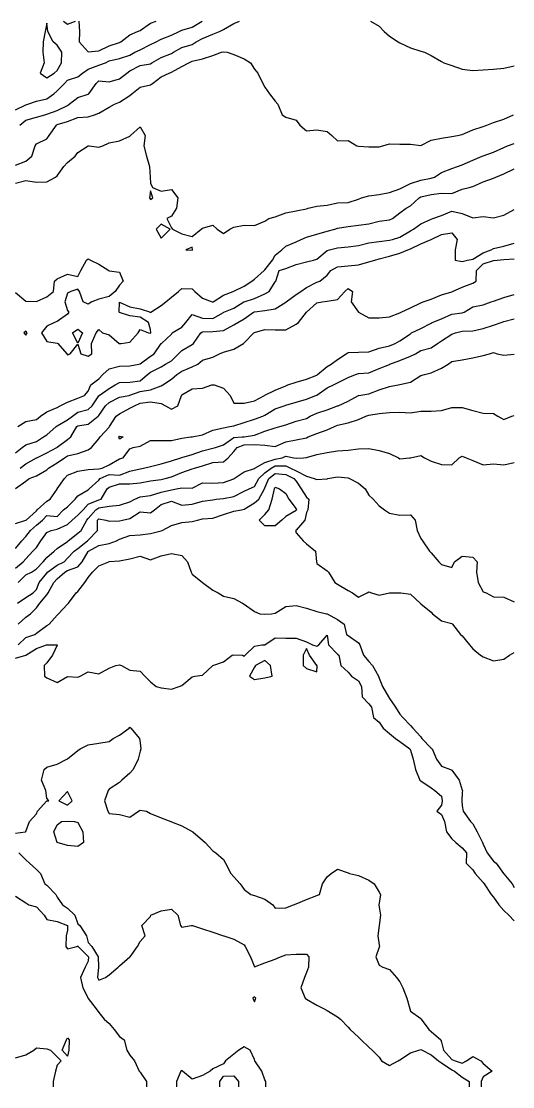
# Model space of a CAD drawing. Header units: metres. Extents: x 2681030 to 2681330, y 1246000 to 1246290.
# Drawn here: x 2681065 to 2681088.7, y 1246000 to 1246051.2 of the extents above; entities that cross this region are included whole.
import ezdxf

# ---------------------------------------------------------------- set-up
doc = ezdxf.new("R2010")
doc.units = ezdxf.units.M
doc.layers.add('BASIS_HOEHENLINIEN', color=8, linetype='Continuous')

msp = doc.modelspace()

# ---------------------------------------------------------------- linework, layer by layer
at = {"layer": 'BASIS_HOEHENLINIEN'}
for points in [[(2681064.75, 1246046.991, 443.5), (2681065.25, 1246047.219, 443.5), (2681065.338, 1246047.25, 443.5), (2681065.75, 1246047.394, 443.5), (2681066.25, 1246047.512, 443.5), (2681066.59, 1246047.75, 443.5), (2681066.75, 1246047.89, 443.5), (2681067.113, 1246048.25, 443.5), (2681067.25, 1246048.406, 443.5), (2681067.75, 1246048.577, 443.5), (2681067.979, 1246048.75, 443.5), (2681068.25, 1246048.937, 443.5), (2681068.75, 1246049.128, 443.5), (2681069.076, 1246049.25, 443.5), (2681069.25, 1246049.337, 443.5), (2681069.75, 1246049.446, 443.5), (2681070.25, 1246049.62, 443.5), (2681070.482, 1246049.75, 443.5), (2681070.75, 1246049.876, 443.5), (2681071.25, 1246050.126, 443.5), (2681071.517, 1246050.25, 443.5), (2681071.75, 1246050.381, 443.5), (2681072.25, 1246050.572, 443.5), (2681072.621, 1246050.75, 443.5), (2681072.75, 1246050.815, 443.5), (2681073.25, 1246050.96, 443.5), (2681073.737, 1246051.25, 443.5)], [(2681064.955, 1246046.25, 444), (2681065.25, 1246046.485, 444), (2681065.75, 1246046.635, 444), (2681066.164, 1246046.75, 444), (2681066.25, 1246046.774, 444), (2681066.75, 1246046.952, 444), (2681067.25, 1246047.185, 444), (2681067.332, 1246047.25, 444), (2681067.75, 1246047.578, 444), (2681068.25, 1246047.733, 444), (2681068.271, 1246047.75, 444), (2681068.633, 1246048.25, 444), (2681068.75, 1246048.386, 444), (2681069.25, 1246048.331, 444), (2681069.75, 1246048.467, 444), (2681070.105, 1246048.75, 444), (2681070.25, 1246048.855, 444), (2681070.75, 1246049.115, 444), (2681071.25, 1246049.202, 444), (2681071.314, 1246049.25, 444), (2681071.75, 1246049.504, 444), (2681072.25, 1246049.692, 444), (2681072.345, 1246049.75, 444), (2681072.75, 1246049.983, 444), (2681073.25, 1246050.128, 444), (2681073.445, 1246050.25, 444), (2681073.75, 1246050.415, 444), (2681074.25, 1246050.626, 444), (2681074.565, 1246050.75, 444), (2681074.75, 1246050.847, 444), (2681075.25, 1246051.133, 444), (2681075.53, 1246051.25, 444)], [(2681066.25, 1246048.515, 443), (2681066.602, 1246048.75, 443), (2681066.75, 1246048.872, 443), (2681066.963, 1246049.25, 443), (2681066.976, 1246049.75, 443), (2681066.75, 1246050.098, 443), (2681066.564, 1246050.25, 443), (2681066.309, 1246050.75, 443), (2681066.25, 1246051.155, 443), (2681066.178, 1246050.75, 443), (2681066.08, 1246050.25, 443), (2681066.055, 1246049.75, 443), (2681066.129, 1246049.25, 443), (2681065.94, 1246048.75, 443), (2681066.25, 1246048.515, 443)], [(2681067.06, 1246051.25, 443), (2681067.25, 1246051.103, 443), (2681067.627, 1246051.25, 443)], [(2681067.796, 1246051.25, 443), (2681067.827, 1246050.75, 443), (2681067.818, 1246050.25, 443), (2681068.25, 1246049.769, 443), (2681068.75, 1246049.822, 443), (2681069.25, 1246050.063, 443), (2681069.75, 1246050.217, 443), (2681069.821, 1246050.25, 443), (2681070.25, 1246050.593, 443), (2681070.616, 1246050.75, 443), (2681070.75, 1246050.796, 443), (2681071.25, 1246051.159, 443), (2681071.519, 1246051.25, 443)], [(2681081.83, 1246051.25, 444), (2681082.25, 1246051.003, 444), (2681082.495, 1246050.75, 444), (2681082.75, 1246050.526, 444), (2681083.16, 1246050.25, 444), (2681083.25, 1246050.202, 444), (2681083.75, 1246049.973, 444), (2681084.25, 1246049.807, 444), (2681084.424, 1246049.75, 444), (2681084.75, 1246049.592, 444), (2681085.25, 1246049.3, 444), (2681085.359, 1246049.25, 444), (2681085.75, 1246049.11, 444), (2681086.25, 1246048.947, 444), (2681086.75, 1246048.871, 444), (2681087.25, 1246048.908, 444), (2681087.75, 1246048.945, 444), (2681088.25, 1246048.983, 444), (2681088.75, 1246049.093, 444)], [(2681064.75, 1246044.319, 444.5), (2681065.25, 1246044.522, 444.5), (2681065.532, 1246044.75, 444.5), (2681065.701, 1246045.25, 444.5), (2681065.75, 1246045.353, 444.5), (2681066.25, 1246045.591, 444.5), (2681066.37, 1246045.75, 444.5), (2681066.714, 1246046.25, 444.5), (2681066.75, 1246046.271, 444.5), (2681067.25, 1246046.425, 444.5), (2681067.75, 1246046.62, 444.5), (2681068.25, 1246046.653, 444.5), (2681068.55, 1246046.75, 444.5), (2681068.75, 1246046.821, 444.5), (2681069.25, 1246047.115, 444.5), (2681069.516, 1246047.25, 444.5), (2681069.75, 1246047.354, 444.5), (2681070.25, 1246047.672, 444.5), (2681070.344, 1246047.75, 444.5), (2681070.75, 1246048.066, 444.5), (2681071.25, 1246048.182, 444.5), (2681071.348, 1246048.25, 444.5), (2681071.75, 1246048.566, 444.5), (2681072.147, 1246048.75, 444.5), (2681072.25, 1246048.793, 444.5), (2681072.75, 1246049.074, 444.5), (2681073.09, 1246049.25, 444.5), (2681073.25, 1246049.316, 444.5), (2681073.75, 1246049.432, 444.5), (2681074.25, 1246049.595, 444.5), (2681074.661, 1246049.75, 444.5), (2681074.75, 1246049.773, 444.5), (2681074.932, 1246049.75, 444.5), (2681075.25, 1246049.65, 444.5), (2681075.75, 1246049.444, 444.5), (2681076.05, 1246049.25, 444.5), (2681076.25, 1246048.942, 444.5), (2681076.404, 1246048.75, 444.5), (2681076.646, 1246048.25, 444.5), (2681076.75, 1246048.066, 444.5), (2681076.967, 1246047.75, 444.5), (2681077.25, 1246047.394, 444.5), (2681077.371, 1246047.25, 444.5), (2681077.575, 1246046.75, 444.5), (2681077.75, 1246046.631, 444.5), (2681078.25, 1246046.487, 444.5), (2681078.434, 1246046.25, 444.5), (2681078.75, 1246045.971, 444.5), (2681079.25, 1246046.023, 444.5), (2681079.75, 1246045.94, 444.5), (2681079.975, 1246045.75, 444.5), (2681080.25, 1246045.494, 444.5), (2681080.75, 1246045.502, 444.5), (2681081.178, 1246045.25, 444.5), (2681081.25, 1246045.228, 444.5), (2681081.75, 1246045.205, 444.5), (2681082.25, 1246045.2, 444.5), (2681082.422, 1246045.25, 444.5), (2681082.75, 1246045.345, 444.5), (2681083.25, 1246045.332, 444.5), (2681083.75, 1246045.34, 444.5), (2681084.25, 1246045.268, 444.5), (2681084.75, 1246045.526, 444.5), (2681085.25, 1246045.622, 444.5), (2681085.75, 1246045.705, 444.5), (2681086.023, 1246045.75, 444.5), (2681086.25, 1246045.794, 444.5), (2681086.75, 1246046.015, 444.5), (2681087.25, 1246046.189, 444.5), (2681087.423, 1246046.25, 444.5), (2681087.75, 1246046.379, 444.5), (2681088.25, 1246046.541, 444.5), (2681088.714, 1246046.75, 444.5)], [(2681064.75, 1246043.458, 445), (2681065.25, 1246043.583, 445), (2681065.75, 1246043.506, 445), (2681066.25, 1246043.525, 445), (2681066.668, 1246043.75, 445), (2681066.75, 1246043.814, 445), (2681067.075, 1246044.25, 445), (2681067.25, 1246044.455, 445), (2681067.613, 1246044.75, 445), (2681067.75, 1246044.928, 445), (2681068.24, 1246045.25, 445), (2681068.25, 1246045.256, 445), (2681068.3, 1246045.25, 445), (2681068.75, 1246045.184, 445), (2681068.956, 1246045.25, 445), (2681069.25, 1246045.402, 445), (2681069.75, 1246045.497, 445), (2681070.25, 1246045.72, 445), (2681070.288, 1246045.75, 445), (2681070.75, 1246046.168, 445), (2681070.994, 1246045.75, 445), (2681070.924, 1246045.25, 445), (2681071.046, 1246044.75, 445), (2681071.2, 1246044.25, 445), (2681071.235, 1246043.75, 445), (2681071.25, 1246043.462, 445), (2681071.34, 1246043.25, 445), (2681071.75, 1246043.069, 445), (2681072.25, 1246043.146, 445), (2681072.558, 1246042.75, 445), (2681072.503, 1246042.25, 445), (2681072.25, 1246041.862, 445), (2681072.025, 1246041.75, 445), (2681072.25, 1246041.306, 445), (2681072.301, 1246041.25, 445), (2681072.75, 1246041.024, 445), (2681073.25, 1246040.893, 445), (2681073.676, 1246041.25, 445), (2681073.75, 1246041.292, 445), (2681074.25, 1246041.437, 445), (2681074.448, 1246041.25, 445), (2681074.75, 1246041.037, 445), (2681075.059, 1246041.25, 445), (2681075.25, 1246041.335, 445), (2681075.75, 1246041.44, 445), (2681076.25, 1246041.428, 445), (2681076.75, 1246041.623, 445), (2681076.943, 1246041.75, 445), (2681077.25, 1246041.838, 445), (2681077.75, 1246042.036, 445), (2681078.25, 1246042.125, 445), (2681078.75, 1246042.226, 445), (2681078.829, 1246042.25, 445), (2681079.25, 1246042.349, 445), (2681079.75, 1246042.392, 445), (2681080.25, 1246042.517, 445), (2681080.75, 1246042.527, 445), (2681081.25, 1246042.679, 445), (2681081.406, 1246042.75, 445), (2681081.75, 1246042.851, 445), (2681082.25, 1246042.915, 445), (2681082.75, 1246043.001, 445), (2681083.25, 1246043.189, 445), (2681083.38, 1246043.25, 445), (2681083.75, 1246043.437, 445), (2681084.25, 1246043.605, 445), (2681084.75, 1246043.696, 445), (2681084.915, 1246043.75, 445), (2681085.25, 1246043.966, 445), (2681085.75, 1246044.158, 445), (2681086.016, 1246044.25, 445), (2681086.25, 1246044.338, 445), (2681086.75, 1246044.561, 445), (2681087.199, 1246044.75, 445), (2681087.25, 1246044.77, 445), (2681087.75, 1246044.955, 445), (2681088.25, 1246045.179, 445), (2681088.427, 1246045.25, 445), (2681088.75, 1246045.368, 445)], [(2681064.75, 1246038.19, 445.5), (2681065.25, 1246037.779, 445.5), (2681065.75, 1246037.769, 445.5), (2681066.25, 1246037.988, 445.5), (2681066.581, 1246038.25, 445.5), (2681066.619, 1246038.75, 445.5), (2681066.75, 1246038.856, 445.5), (2681067.25, 1246039.073, 445.5), (2681067.75, 1246038.969, 445.5), (2681067.897, 1246039.25, 445.5), (2681068.161, 1246039.75, 445.5), (2681068.25, 1246039.81, 445.5), (2681068.352, 1246039.75, 445.5), (2681068.75, 1246039.557, 445.5), (2681069.24, 1246039.25, 445.5), (2681069.25, 1246039.242, 445.5), (2681069.75, 1246039.17, 445.5), (2681069.924, 1246038.75, 445.5), (2681069.75, 1246038.547, 445.5), (2681069.544, 1246038.25, 445.5), (2681069.25, 1246038.006, 445.5), (2681068.75, 1246037.877, 445.5), (2681068.414, 1246037.75, 445.5), (2681068.25, 1246037.629, 445.5), (2681068.009, 1246037.75, 445.5), (2681067.823, 1246038.25, 445.5), (2681067.75, 1246038.356, 445.5), (2681067.412, 1246038.25, 445.5), (2681067.25, 1246038.167, 445.5), (2681067.122, 1246037.75, 445.5), (2681067.25, 1246037.332, 445.5), (2681067.308, 1246037.25, 445.5), (2681067.25, 1246037.16, 445.5), (2681066.75, 1246036.805, 445.5), (2681066.629, 1246036.75, 445.5), (2681066.25, 1246036.583, 445.5), (2681066.006, 1246036.25, 445.5), (2681066.25, 1246035.834, 445.5), (2681066.75, 1246035.764, 445.5), (2681066.79, 1246035.75, 445.5), (2681067.221, 1246035.25, 445.5), (2681067.25, 1246035.198, 445.5), (2681067.383, 1246035.25, 445.5), (2681067.75, 1246035.711, 445.5), (2681067.896, 1246035.25, 445.5), (2681068.25, 1246035.143, 445.5), (2681068.415, 1246035.25, 445.5), (2681068.398, 1246035.75, 445.5), (2681068.634, 1246036.25, 445.5), (2681068.75, 1246036.422, 445.5), (2681068.936, 1246036.25, 445.5), (2681069.25, 1246036.159, 445.5), (2681069.744, 1246035.75, 445.5), (2681069.75, 1246035.747, 445.5), (2681069.827, 1246035.75, 445.5), (2681070.25, 1246035.816, 445.5), (2681070.652, 1246036.25, 445.5), (2681070.75, 1246036.419, 445.5), (2681071.153, 1246036.25, 445.5), (2681071.25, 1246036.242, 445.5), (2681071.254, 1246036.25, 445.5), (2681071.25, 1246036.422, 445.5), (2681071.155, 1246036.75, 445.5), (2681070.75, 1246037.014, 445.5), (2681070.25, 1246037.081, 445.5), (2681069.75, 1246037.24, 445.5), (2681069.737, 1246037.25, 445.5), (2681069.75, 1246037.736, 445.5), (2681070.25, 1246037.516, 445.5), (2681070.75, 1246037.412, 445.5), (2681071.243, 1246037.25, 445.5), (2681071.25, 1246037.223, 445.5), (2681071.255, 1246037.25, 445.5), (2681071.75, 1246037.569, 445.5), (2681071.979, 1246037.75, 445.5), (2681072.25, 1246037.969, 445.5), (2681072.597, 1246038.25, 445.5), (2681072.75, 1246038.394, 445.5), (2681073.25, 1246038.382, 445.5), (2681073.37, 1246038.25, 445.5), (2681073.75, 1246037.927, 445.5), (2681074.217, 1246037.75, 445.5), (2681074.25, 1246037.743, 445.5), (2681074.259, 1246037.75, 445.5), (2681074.75, 1246038.072, 445.5), (2681075.229, 1246038.25, 445.5), (2681075.25, 1246038.267, 445.5), (2681075.75, 1246038.499, 445.5), (2681076.123, 1246038.75, 445.5), (2681076.25, 1246038.833, 445.5), (2681076.717, 1246039.25, 445.5), (2681076.75, 1246039.284, 445.5), (2681077.115, 1246039.75, 445.5), (2681077.25, 1246040, 445.5), (2681077.561, 1246040.25, 445.5), (2681077.75, 1246040.429, 445.5), (2681078.25, 1246040.64, 445.5), (2681078.5, 1246040.75, 445.5), (2681078.75, 1246040.866, 445.5), (2681079.25, 1246041, 445.5), (2681079.75, 1246041.142, 445.5), (2681080.112, 1246041.25, 445.5), (2681080.25, 1246041.299, 445.5), (2681080.75, 1246041.378, 445.5), (2681081.25, 1246041.44, 445.5), (2681081.75, 1246041.498, 445.5), (2681082.25, 1246041.632, 445.5), (2681082.75, 1246041.692, 445.5), (2681082.894, 1246041.75, 445.5), (2681083.25, 1246042.033, 445.5), (2681083.552, 1246042.25, 445.5), (2681083.75, 1246042.367, 445.5), (2681084.176, 1246042.75, 445.5), (2681084.25, 1246042.796, 445.5), (2681084.75, 1246042.904, 445.5), (2681085.25, 1246042.975, 445.5), (2681085.75, 1246042.957, 445.5), (2681086.25, 1246043.163, 445.5), (2681086.588, 1246043.25, 445.5), (2681086.75, 1246043.292, 445.5), (2681087.25, 1246043.525, 445.5), (2681087.75, 1246043.702, 445.5), (2681087.866, 1246043.75, 445.5), (2681088.25, 1246043.909, 445.5), (2681088.75, 1246044.145, 445.5)], [(2681071.25, 1246042.666, 445), (2681071.353, 1246042.75, 445), (2681071.25, 1246043.088, 445), (2681071.196, 1246042.75, 445), (2681071.25, 1246042.666, 445)], [(2681064.858, 1246031.75, 446), (2681065.25, 1246031.988, 446), (2681065.75, 1246032.082, 446), (2681065.943, 1246032.25, 446), (2681066.25, 1246032.456, 446), (2681066.75, 1246032.672, 446), (2681066.89, 1246032.75, 446), (2681067.25, 1246032.918, 446), (2681067.75, 1246033.112, 446), (2681068.067, 1246033.25, 446), (2681068.25, 1246033.456, 446), (2681068.38, 1246033.75, 446), (2681068.75, 1246034.039, 446), (2681068.947, 1246034.25, 446), (2681069.25, 1246034.522, 446), (2681069.75, 1246034.655, 446), (2681070.25, 1246034.664, 446), (2681070.685, 1246034.75, 446), (2681070.75, 1246034.771, 446), (2681071.25, 1246035.13, 446), (2681071.422, 1246035.25, 446), (2681071.75, 1246035.737, 446), (2681071.771, 1246035.75, 446), (2681072.25, 1246036.191, 446), (2681072.288, 1246036.25, 446), (2681072.75, 1246036.528, 446), (2681072.949, 1246036.75, 446), (2681073.25, 1246037.145, 446), (2681073.75, 1246036.963, 446), (2681074.25, 1246036.952, 446), (2681074.75, 1246037.242, 446), (2681074.766, 1246037.25, 446), (2681075.25, 1246037.445, 446), (2681075.742, 1246037.75, 446), (2681075.75, 1246037.755, 446), (2681076.25, 1246037.909, 446), (2681076.75, 1246038.128, 446), (2681076.952, 1246038.25, 446), (2681077.25, 1246038.703, 446), (2681077.27, 1246038.75, 446), (2681077.444, 1246039.25, 446), (2681077.75, 1246039.348, 446), (2681078.25, 1246039.543, 446), (2681078.75, 1246039.67, 446), (2681079.095, 1246039.75, 446), (2681079.25, 1246039.805, 446), (2681079.75, 1246040.215, 446), (2681079.865, 1246040.25, 446), (2681080.25, 1246040.349, 446), (2681080.75, 1246040.396, 446), (2681081.25, 1246040.46, 446), (2681081.75, 1246040.584, 446), (2681082.25, 1246040.646, 446), (2681082.75, 1246040.714, 446), (2681082.898, 1246040.75, 446), (2681083.25, 1246040.861, 446), (2681083.75, 1246041.165, 446), (2681083.901, 1246041.25, 446), (2681084.25, 1246041.496, 446), (2681084.75, 1246041.723, 446), (2681084.832, 1246041.75, 446), (2681085.25, 1246041.898, 446), (2681085.75, 1246042.103, 446), (2681086.25, 1246041.998, 446), (2681086.75, 1246041.787, 446), (2681087.25, 1246041.859, 446), (2681087.75, 1246041.785, 446), (2681088.25, 1246041.919, 446), (2681088.75, 1246042.195, 446)], [(2681071.75, 1246040.813, 445), (2681072.194, 1246041.25, 445), (2681071.75, 1246041.477, 445), (2681071.524, 1246041.25, 445), (2681071.75, 1246040.813, 445)], [(2681064.75, 1246030.48, 446.5), (2681065.069, 1246030.75, 446.5), (2681065.25, 1246030.87, 446.5), (2681065.75, 1246031.033, 446.5), (2681066.101, 1246031.25, 446.5), (2681066.25, 1246031.356, 446.5), (2681066.711, 1246031.75, 446.5), (2681066.75, 1246031.779, 446.5), (2681067.25, 1246032.072, 446.5), (2681067.492, 1246032.25, 446.5), (2681067.75, 1246032.437, 446.5), (2681068.25, 1246032.564, 446.5), (2681068.435, 1246032.75, 446.5), (2681068.75, 1246033.228, 446.5), (2681068.773, 1246033.25, 446.5), (2681069.25, 1246033.584, 446.5), (2681069.547, 1246033.75, 446.5), (2681069.75, 1246033.877, 446.5), (2681070.25, 1246033.885, 446.5), (2681070.75, 1246033.946, 446.5), (2681071.094, 1246034.25, 446.5), (2681071.25, 1246034.359, 446.5), (2681071.75, 1246034.623, 446.5), (2681071.967, 1246034.75, 446.5), (2681072.25, 1246034.916, 446.5), (2681072.596, 1246035.25, 446.5), (2681072.75, 1246035.404, 446.5), (2681073.25, 1246035.7, 446.5), (2681073.315, 1246035.75, 446.5), (2681073.669, 1246036.25, 446.5), (2681073.75, 1246036.306, 446.5), (2681074.25, 1246036.327, 446.5), (2681074.75, 1246036.363, 446.5), (2681075.25, 1246036.643, 446.5), (2681075.45, 1246036.75, 446.5), (2681075.75, 1246036.939, 446.5), (2681076.201, 1246037.25, 446.5), (2681076.25, 1246037.266, 446.5), (2681076.75, 1246037.324, 446.5), (2681077.25, 1246037.418, 446.5), (2681077.75, 1246037.726, 446.5), (2681077.776, 1246037.75, 446.5), (2681078.25, 1246038.104, 446.5), (2681078.485, 1246038.25, 446.5), (2681078.75, 1246038.44, 446.5), (2681079.25, 1246038.69, 446.5), (2681079.39, 1246038.75, 446.5), (2681079.75, 1246039.039, 446.5), (2681079.918, 1246039.25, 446.5), (2681080.25, 1246039.427, 446.5), (2681080.75, 1246039.473, 446.5), (2681081.25, 1246039.523, 446.5), (2681081.75, 1246039.671, 446.5), (2681082.043, 1246039.75, 446.5), (2681082.25, 1246039.81, 446.5), (2681082.75, 1246039.942, 446.5), (2681083.25, 1246040.086, 446.5), (2681083.629, 1246040.25, 446.5), (2681083.75, 1246040.293, 446.5), (2681084.25, 1246040.539, 446.5), (2681084.75, 1246040.75, 446.5), (2681084.751, 1246040.75, 446.5), (2681085.25, 1246040.99, 446.5), (2681085.75, 1246041.071, 446.5), (2681086.011, 1246040.75, 446.5), (2681085.902, 1246040.25, 446.5), (2681085.908, 1246039.75, 446.5), (2681086.25, 1246039.693, 446.5), (2681086.5, 1246039.75, 446.5), (2681086.75, 1246039.806, 446.5), (2681087.25, 1246040.108, 446.5), (2681087.64, 1246040.25, 446.5), (2681087.75, 1246040.314, 446.5), (2681088.25, 1246040.428, 446.5), (2681088.75, 1246040.564, 446.5)], [(2681073.25, 1246040.232, 445), (2681073.27, 1246040.25, 445), (2681073.25, 1246040.386, 445), (2681072.94, 1246040.25, 445), (2681073.25, 1246040.232, 445)], [(2681064.97, 1246029.75, 447), (2681065.25, 1246029.953, 447), (2681065.75, 1246030.241, 447), (2681065.766, 1246030.25, 447), (2681066.25, 1246030.486, 447), (2681066.738, 1246030.75, 447), (2681066.75, 1246030.756, 447), (2681067.25, 1246031.132, 447), (2681067.405, 1246031.25, 447), (2681067.704, 1246031.75, 447), (2681067.75, 1246031.781, 447), (2681068.25, 1246031.873, 447), (2681068.724, 1246032.25, 447), (2681068.75, 1246032.276, 447), (2681069.081, 1246032.75, 447), (2681069.25, 1246032.914, 447), (2681069.75, 1246033.158, 447), (2681070.223, 1246033.25, 447), (2681070.25, 1246033.254, 447), (2681070.75, 1246033.437, 447), (2681071.25, 1246033.513, 447), (2681071.75, 1246033.702, 447), (2681071.841, 1246033.75, 447), (2681072.25, 1246034.035, 447), (2681072.506, 1246034.25, 447), (2681072.75, 1246034.41, 447), (2681073.25, 1246034.619, 447), (2681073.521, 1246034.75, 447), (2681073.75, 1246034.946, 447), (2681074.25, 1246035.095, 447), (2681074.557, 1246035.25, 447), (2681074.75, 1246035.327, 447), (2681075.25, 1246035.477, 447), (2681075.721, 1246035.75, 447), (2681075.75, 1246035.769, 447), (2681076.225, 1246036.25, 447), (2681076.25, 1246036.277, 447), (2681076.75, 1246036.414, 447), (2681077.25, 1246036.397, 447), (2681077.75, 1246036.4, 447), (2681078.25, 1246036.678, 447), (2681078.359, 1246036.75, 447), (2681078.746, 1246037.25, 447), (2681078.75, 1246037.255, 447), (2681079.25, 1246037.701, 447), (2681079.511, 1246037.75, 447), (2681079.75, 1246037.773, 447), (2681080.25, 1246037.867, 447), (2681080.595, 1246038.25, 447), (2681080.75, 1246038.385, 447), (2681080.967, 1246038.25, 447), (2681080.906, 1246037.75, 447), (2681081.25, 1246037.25, 447), (2681081.25, 1246037.25, 447), (2681081.75, 1246036.975, 447), (2681082.25, 1246036.981, 447), (2681082.75, 1246037.031, 447), (2681083.25, 1246037.214, 447), (2681083.311, 1246037.25, 447), (2681083.75, 1246037.46, 447), (2681084.25, 1246037.704, 447), (2681084.361, 1246037.75, 447), (2681084.75, 1246037.879, 447), (2681085.25, 1246038.085, 447), (2681085.75, 1246038.236, 447), (2681085.771, 1246038.25, 447), (2681086.25, 1246038.454, 447), (2681086.75, 1246038.648, 447), (2681086.919, 1246038.75, 447), (2681086.931, 1246039.25, 447), (2681087.25, 1246039.578, 447), (2681087.75, 1246039.729, 447), (2681087.934, 1246039.75, 447), (2681088.25, 1246039.781, 447), (2681088.75, 1246039.816, 447)], [(2681064.75, 1246028.77, 447.5), (2681065.25, 1246029.131, 447.5), (2681065.401, 1246029.25, 447.5), (2681065.75, 1246029.384, 447.5), (2681066.25, 1246029.676, 447.5), (2681066.34, 1246029.75, 447.5), (2681066.75, 1246030.001, 447.5), (2681067.11, 1246030.25, 447.5), (2681067.25, 1246030.347, 447.5), (2681067.75, 1246030.456, 447.5), (2681068.25, 1246030.625, 447.5), (2681068.411, 1246030.75, 447.5), (2681068.75, 1246031.16, 447.5), (2681068.823, 1246031.25, 447.5), (2681069.25, 1246031.726, 447.5), (2681069.268, 1246031.75, 447.5), (2681069.588, 1246032.25, 447.5), (2681069.75, 1246032.355, 447.5), (2681070.25, 1246032.635, 447.5), (2681070.468, 1246032.75, 447.5), (2681070.75, 1246032.88, 447.5), (2681071.25, 1246032.942, 447.5), (2681071.75, 1246032.853, 447.5), (2681071.969, 1246032.75, 447.5), (2681072.25, 1246032.585, 447.5), (2681072.558, 1246032.75, 447.5), (2681072.733, 1246033.25, 447.5), (2681072.75, 1246033.269, 447.5), (2681073.25, 1246033.559, 447.5), (2681073.75, 1246033.594, 447.5), (2681074.19, 1246033.75, 447.5), (2681074.25, 1246033.762, 447.5), (2681074.301, 1246033.75, 447.5), (2681074.75, 1246033.596, 447.5), (2681075.074, 1246033.25, 447.5), (2681075.25, 1246032.88, 447.5), (2681075.75, 1246032.879, 447.5), (2681076.25, 1246032.982, 447.5), (2681076.738, 1246033.25, 447.5), (2681076.75, 1246033.259, 447.5), (2681077.25, 1246033.497, 447.5), (2681077.75, 1246033.711, 447.5), (2681077.85, 1246033.75, 447.5), (2681078.25, 1246033.893, 447.5), (2681078.75, 1246034.033, 447.5), (2681079.25, 1246034.221, 447.5), (2681079.287, 1246034.25, 447.5), (2681079.75, 1246034.64, 447.5), (2681079.933, 1246034.75, 447.5), (2681080.25, 1246034.971, 447.5), (2681080.663, 1246035.25, 447.5), (2681080.75, 1246035.305, 447.5), (2681081.25, 1246035.328, 447.5), (2681081.75, 1246035.351, 447.5), (2681082.25, 1246035.52, 447.5), (2681082.75, 1246035.629, 447.5), (2681083.016, 1246035.75, 447.5), (2681083.25, 1246035.881, 447.5), (2681083.75, 1246036.217, 447.5), (2681083.809, 1246036.25, 447.5), (2681084.25, 1246036.461, 447.5), (2681084.75, 1246036.727, 447.5), (2681084.804, 1246036.75, 447.5), (2681085.25, 1246036.925, 447.5), (2681085.75, 1246037.16, 447.5), (2681086.25, 1246037.212, 447.5), (2681086.338, 1246037.25, 447.5), (2681086.75, 1246037.508, 447.5), (2681087.25, 1246037.609, 447.5), (2681087.632, 1246037.75, 447.5), (2681087.75, 1246037.784, 447.5), (2681088.25, 1246037.955, 447.5), (2681088.75, 1246038.102, 447.5)], [(2681064.75, 1246027.084, 448), (2681065.25, 1246027.247, 448), (2681065.254, 1246027.25, 448), (2681065.75, 1246027.703, 448), (2681065.794, 1246027.75, 448), (2681066.25, 1246028.163, 448), (2681066.416, 1246028.25, 448), (2681066.75, 1246028.744, 448), (2681066.759, 1246028.75, 448), (2681067.102, 1246029.25, 448), (2681067.25, 1246029.407, 448), (2681067.75, 1246029.608, 448), (2681068.25, 1246029.682, 448), (2681068.75, 1246029.716, 448), (2681068.911, 1246029.75, 448), (2681069.25, 1246029.907, 448), (2681069.75, 1246030.192, 448), (2681069.934, 1246030.25, 448), (2681070.25, 1246030.678, 448), (2681070.409, 1246030.75, 448), (2681070.75, 1246030.803, 448), (2681071.25, 1246031.074, 448), (2681071.75, 1246031.087, 448), (2681072.25, 1246031.082, 448), (2681072.75, 1246031.185, 448), (2681073.182, 1246031.25, 448), (2681073.25, 1246031.262, 448), (2681073.75, 1246031.357, 448), (2681074.25, 1246031.574, 448), (2681074.75, 1246031.682, 448), (2681075.062, 1246031.75, 448), (2681075.25, 1246031.791, 448), (2681075.75, 1246031.953, 448), (2681076.25, 1246032.098, 448), (2681076.648, 1246032.25, 448), (2681076.75, 1246032.296, 448), (2681077.25, 1246032.598, 448), (2681077.669, 1246032.75, 448), (2681077.75, 1246032.774, 448), (2681078.25, 1246032.929, 448), (2681078.75, 1246033.063, 448), (2681079.208, 1246033.25, 448), (2681079.25, 1246033.266, 448), (2681079.75, 1246033.608, 448), (2681080.048, 1246033.75, 448), (2681080.25, 1246033.847, 448), (2681080.75, 1246034.108, 448), (2681081.104, 1246034.25, 448), (2681081.25, 1246034.301, 448), (2681081.75, 1246034.333, 448), (2681082.25, 1246034.536, 448), (2681082.75, 1246034.74, 448), (2681082.77, 1246034.75, 448), (2681083.25, 1246034.925, 448), (2681083.75, 1246035.131, 448), (2681083.994, 1246035.25, 448), (2681084.25, 1246035.401, 448), (2681084.75, 1246035.535, 448), (2681085.063, 1246035.75, 448), (2681085.25, 1246035.869, 448), (2681085.75, 1246036.189, 448), (2681085.915, 1246036.25, 448), (2681086.25, 1246036.334, 448), (2681086.75, 1246036.36, 448), (2681087.25, 1246036.467, 448), (2681087.75, 1246036.626, 448), (2681088.114, 1246036.75, 448), (2681088.25, 1246036.81, 448), (2681088.75, 1246036.934, 448)], [(2681065.25, 1246036.14, 445.5), (2681065.302, 1246036.25, 445.5), (2681065.25, 1246036.338, 445.5), (2681065.15, 1246036.25, 445.5), (2681065.25, 1246036.14, 445.5)], [(2681067.969, 1246036.25, 445.5), (2681067.75, 1246035.76, 445.5), (2681067.495, 1246036.25, 445.5), (2681067.75, 1246036.428, 445.5), (2681067.969, 1246036.25, 445.5)], [(2681064.75, 1246025.889, 448.5), (2681065.058, 1246026.25, 448.5), (2681065.25, 1246026.457, 448.5), (2681065.464, 1246026.75, 448.5), (2681065.75, 1246027.012, 448.5), (2681066.051, 1246027.25, 448.5), (2681066.25, 1246027.471, 448.5), (2681066.75, 1246027.42, 448.5), (2681067.049, 1246027.75, 448.5), (2681067.25, 1246027.889, 448.5), (2681067.624, 1246028.25, 448.5), (2681067.75, 1246028.424, 448.5), (2681068.25, 1246028.709, 448.5), (2681068.299, 1246028.75, 448.5), (2681068.75, 1246029.175, 448.5), (2681068.829, 1246029.25, 448.5), (2681069.25, 1246029.437, 448.5), (2681069.75, 1246029.408, 448.5), (2681070.25, 1246029.61, 448.5), (2681070.75, 1246029.723, 448.5), (2681070.902, 1246029.75, 448.5), (2681071.25, 1246029.831, 448.5), (2681071.75, 1246029.961, 448.5), (2681072.25, 1246030.107, 448.5), (2681072.708, 1246030.25, 448.5), (2681072.75, 1246030.269, 448.5), (2681073.25, 1246030.412, 448.5), (2681073.75, 1246030.583, 448.5), (2681074.25, 1246030.712, 448.5), (2681074.38, 1246030.75, 448.5), (2681074.75, 1246030.873, 448.5), (2681075.25, 1246031.23, 448.5), (2681075.663, 1246031.25, 448.5), (2681075.75, 1246031.255, 448.5), (2681076.25, 1246031.336, 448.5), (2681076.75, 1246031.524, 448.5), (2681077.25, 1246031.691, 448.5), (2681077.467, 1246031.75, 448.5), (2681077.75, 1246031.837, 448.5), (2681078.25, 1246032.01, 448.5), (2681078.75, 1246032.139, 448.5), (2681078.928, 1246032.25, 448.5), (2681079.25, 1246032.392, 448.5), (2681079.75, 1246032.561, 448.5), (2681080.25, 1246032.739, 448.5), (2681080.278, 1246032.75, 448.5), (2681080.75, 1246032.973, 448.5), (2681081.25, 1246033.247, 448.5), (2681081.27, 1246033.25, 448.5), (2681081.75, 1246033.318, 448.5), (2681082.25, 1246033.521, 448.5), (2681082.75, 1246033.674, 448.5), (2681083.168, 1246033.75, 448.5), (2681083.25, 1246033.765, 448.5), (2681083.75, 1246033.891, 448.5), (2681084.25, 1246034.198, 448.5), (2681084.431, 1246034.25, 448.5), (2681084.75, 1246034.339, 448.5), (2681085.25, 1246034.556, 448.5), (2681085.562, 1246034.75, 448.5), (2681085.75, 1246034.876, 448.5), (2681086.25, 1246034.96, 448.5), (2681086.75, 1246035.048, 448.5), (2681087.25, 1246035.163, 448.5), (2681087.553, 1246035.25, 448.5), (2681087.75, 1246035.315, 448.5), (2681087.936, 1246035.25, 448.5), (2681088.25, 1246035.181, 448.5), (2681088.75, 1246035.234, 448.5)], [(2681064.75, 1246024.946, 449), (2681065.12, 1246025.25, 449), (2681065.25, 1246025.389, 449), (2681065.588, 1246025.75, 449), (2681065.75, 1246025.929, 449), (2681065.961, 1246026.25, 449), (2681066.25, 1246026.66, 449), (2681066.46, 1246026.75, 449), (2681066.75, 1246026.813, 449), (2681067.25, 1246027.038, 449), (2681067.481, 1246027.25, 449), (2681067.75, 1246027.487, 449), (2681067.997, 1246027.75, 449), (2681068.25, 1246028.019, 449), (2681068.75, 1246028.222, 449), (2681068.876, 1246028.25, 449), (2681069.159, 1246028.75, 449), (2681069.25, 1246028.836, 449), (2681069.75, 1246028.994, 449), (2681070.25, 1246028.999, 449), (2681070.75, 1246029.045, 449), (2681071.25, 1246029.138, 449), (2681071.75, 1246029.206, 449), (2681071.952, 1246029.25, 449), (2681072.25, 1246029.338, 449), (2681072.75, 1246029.533, 449), (2681073.25, 1246029.713, 449), (2681073.354, 1246029.75, 449), (2681073.75, 1246029.863, 449), (2681074.25, 1246030.025, 449), (2681074.75, 1246030.061, 449), (2681074.985, 1246030.25, 449), (2681075.25, 1246030.554, 449), (2681075.422, 1246030.75, 449), (2681075.75, 1246030.875, 449), (2681076.25, 1246030.891, 449), (2681076.75, 1246030.853, 449), (2681077.25, 1246030.784, 449), (2681077.75, 1246031.011, 449), (2681078.25, 1246031.106, 449), (2681078.75, 1246031.214, 449), (2681078.83, 1246031.25, 449), (2681079.25, 1246031.42, 449), (2681079.75, 1246031.589, 449), (2681080.092, 1246031.75, 449), (2681080.25, 1246031.811, 449), (2681080.75, 1246031.929, 449), (2681081.25, 1246032.094, 449), (2681081.613, 1246032.25, 449), (2681081.75, 1246032.302, 449), (2681082.25, 1246032.377, 449), (2681082.75, 1246032.431, 449), (2681083.25, 1246032.443, 449), (2681083.75, 1246032.413, 449), (2681084.25, 1246032.483, 449), (2681084.75, 1246032.485, 449), (2681085.25, 1246032.517, 449), (2681085.75, 1246032.671, 449), (2681086.25, 1246032.668, 449), (2681086.75, 1246032.518, 449), (2681087.25, 1246032.392, 449), (2681087.75, 1246032.372, 449), (2681087.958, 1246032.25, 449), (2681088.25, 1246032.093, 449), (2681088.637, 1246032.25, 449), (2681088.75, 1246032.287, 449)], [(2681069.929, 1246031.25, 448), (2681069.75, 1246031.137, 448), (2681069.722, 1246031.25, 448), (2681069.75, 1246031.289, 448), (2681069.929, 1246031.25, 448)], [(2681064.879, 1246024.25, 449.5), (2681065.25, 1246024.618, 449.5), (2681065.509, 1246024.75, 449.5), (2681065.75, 1246024.902, 449.5), (2681066.077, 1246025.25, 449.5), (2681066.25, 1246025.457, 449.5), (2681066.603, 1246025.75, 449.5), (2681066.75, 1246025.892, 449.5), (2681067.25, 1246026.228, 449.5), (2681067.277, 1246026.25, 449.5), (2681067.75, 1246026.624, 449.5), (2681067.905, 1246026.75, 449.5), (2681068.177, 1246027.25, 449.5), (2681068.25, 1246027.328, 449.5), (2681068.621, 1246027.75, 449.5), (2681068.75, 1246027.833, 449.5), (2681069.25, 1246027.923, 449.5), (2681069.75, 1246027.976, 449.5), (2681070.25, 1246028.123, 449.5), (2681070.494, 1246028.25, 449.5), (2681070.75, 1246028.372, 449.5), (2681071.25, 1246028.441, 449.5), (2681071.75, 1246028.596, 449.5), (2681072.25, 1246028.708, 449.5), (2681072.493, 1246028.75, 449.5), (2681072.75, 1246028.805, 449.5), (2681073.25, 1246028.794, 449.5), (2681073.75, 1246029.051, 449.5), (2681074.25, 1246029.026, 449.5), (2681074.75, 1246029.054, 449.5), (2681075.25, 1246029.243, 449.5), (2681075.265, 1246029.25, 449.5), (2681075.75, 1246029.574, 449.5), (2681076.25, 1246029.734, 449.5), (2681076.268, 1246029.75, 449.5), (2681076.75, 1246030.023, 449.5), (2681077.25, 1246030.175, 449.5), (2681077.579, 1246030.25, 449.5), (2681077.75, 1246030.326, 449.5), (2681078.138, 1246030.25, 449.5), (2681078.25, 1246030.227, 449.5), (2681078.611, 1246030.25, 449.5), (2681078.75, 1246030.264, 449.5), (2681079.25, 1246030.414, 449.5), (2681079.75, 1246030.51, 449.5), (2681080.25, 1246030.587, 449.5), (2681080.75, 1246030.613, 449.5), (2681081.25, 1246030.681, 449.5), (2681081.75, 1246030.7, 449.5), (2681082.25, 1246030.593, 449.5), (2681082.75, 1246030.451, 449.5), (2681083.183, 1246030.25, 449.5), (2681083.25, 1246030.204, 449.5), (2681083.703, 1246030.25, 449.5), (2681083.75, 1246030.253, 449.5), (2681084.25, 1246030.352, 449.5), (2681084.436, 1246030.25, 449.5), (2681084.75, 1246030.088, 449.5), (2681085.25, 1246029.919, 449.5), (2681085.75, 1246029.909, 449.5), (2681086.096, 1246030.25, 449.5), (2681086.25, 1246030.333, 449.5), (2681086.435, 1246030.25, 449.5), (2681086.75, 1246030.114, 449.5), (2681087.25, 1246029.916, 449.5), (2681087.75, 1246029.951, 449.5), (2681088.25, 1246029.916, 449.5), (2681088.75, 1246030.029, 449.5)], [(2681064.84, 1246023.25, 450), (2681065.25, 1246023.53, 450), (2681065.591, 1246023.75, 450), (2681065.75, 1246023.921, 450), (2681065.888, 1246024.25, 450), (2681066.25, 1246024.703, 450), (2681066.293, 1246024.75, 450), (2681066.75, 1246025.079, 450), (2681067.086, 1246025.25, 450), (2681067.25, 1246025.418, 450), (2681067.566, 1246025.75, 450), (2681067.75, 1246025.892, 450), (2681068.212, 1246026.25, 450), (2681068.25, 1246026.28, 450), (2681068.69, 1246026.75, 450), (2681068.691, 1246027.25, 450), (2681068.75, 1246027.315, 450), (2681069.1, 1246027.25, 450), (2681069.25, 1246027.207, 450), (2681069.75, 1246027.216, 450), (2681069.902, 1246027.25, 450), (2681070.25, 1246027.327, 450), (2681070.75, 1246027.648, 450), (2681071.25, 1246027.602, 450), (2681071.441, 1246027.75, 450), (2681071.75, 1246028.002, 450), (2681072.25, 1246028.167, 450), (2681072.75, 1246027.975, 450), (2681073.25, 1246028.02, 450), (2681073.75, 1246028.158, 450), (2681074.25, 1246028.232, 450), (2681074.411, 1246028.25, 450), (2681074.75, 1246028.288, 450), (2681075.25, 1246028.388, 450), (2681075.75, 1246028.645, 450), (2681075.988, 1246028.75, 450), (2681076.25, 1246028.87, 450), (2681076.461, 1246029.25, 450), (2681076.75, 1246029.517, 450), (2681077.051, 1246029.75, 450), (2681077.25, 1246029.854, 450), (2681077.75, 1246029.856, 450), (2681077.975, 1246029.75, 450), (2681078.25, 1246029.624, 450), (2681078.75, 1246029.366, 450), (2681079.126, 1246029.25, 450), (2681079.25, 1246029.196, 450), (2681079.75, 1246029.241, 450), (2681079.785, 1246029.25, 450), (2681080.25, 1246029.331, 450), (2681080.75, 1246029.279, 450), (2681080.814, 1246029.25, 450), (2681081.25, 1246029.023, 450), (2681081.568, 1246028.75, 450), (2681081.75, 1246028.449, 450), (2681081.964, 1246028.25, 450), (2681082.25, 1246027.933, 450), (2681082.501, 1246027.75, 450), (2681082.75, 1246027.588, 450), (2681083.25, 1246027.494, 450), (2681083.75, 1246027.506, 450), (2681083.985, 1246027.25, 450), (2681084.081, 1246026.75, 450), (2681084.25, 1246026.367, 450), (2681084.331, 1246026.25, 450), (2681084.677, 1246025.75, 450), (2681084.75, 1246025.675, 450), (2681085.124, 1246025.25, 450), (2681085.25, 1246025.121, 450), (2681085.75, 1246024.974, 450), (2681085.878, 1246025.25, 450), (2681086.25, 1246025.512, 450), (2681086.75, 1246025.474, 450), (2681086.96, 1246025.25, 450), (2681086.932, 1246024.75, 450), (2681087.01, 1246024.25, 450), (2681087.25, 1246023.807, 450), (2681087.393, 1246023.75, 450), (2681087.75, 1246023.568, 450), (2681088.25, 1246023.542, 450), (2681088.75, 1246023.325, 450)], [(2681064.883, 1246022.25, 450.5), (2681065.25, 1246022.581, 450.5), (2681065.462, 1246022.75, 450.5), (2681065.75, 1246023.03, 450.5), (2681065.911, 1246023.25, 450.5), (2681066.25, 1246023.655, 450.5), (2681066.325, 1246023.75, 450.5), (2681066.586, 1246024.25, 450.5), (2681066.75, 1246024.43, 450.5), (2681067.118, 1246024.75, 450.5), (2681067.25, 1246024.82, 450.5), (2681067.75, 1246025.001, 450.5), (2681067.96, 1246025.25, 450.5), (2681068.25, 1246025.744, 450.5), (2681068.255, 1246025.75, 450.5), (2681068.75, 1246026.022, 450.5), (2681069.25, 1246026.125, 450.5), (2681069.6, 1246026.25, 450.5), (2681069.75, 1246026.339, 450.5), (2681070.25, 1246026.507, 450.5), (2681070.75, 1246026.544, 450.5), (2681071.25, 1246026.613, 450.5), (2681071.75, 1246026.729, 450.5), (2681071.803, 1246026.75, 450.5), (2681072.25, 1246026.991, 450.5), (2681072.75, 1246027.134, 450.5), (2681073.25, 1246027.177, 450.5), (2681073.513, 1246027.25, 450.5), (2681073.75, 1246027.305, 450.5), (2681074.25, 1246027.337, 450.5), (2681074.75, 1246027.523, 450.5), (2681075.25, 1246027.674, 450.5), (2681075.624, 1246027.75, 450.5), (2681075.75, 1246027.775, 450.5), (2681076.25, 1246028.079, 450.5), (2681076.455, 1246028.25, 450.5), (2681076.725, 1246028.75, 450.5), (2681076.75, 1246028.798, 450.5), (2681076.945, 1246029.25, 450.5), (2681077.25, 1246029.5, 450.5), (2681077.75, 1246029.445, 450.5), (2681078.139, 1246029.25, 450.5), (2681078.25, 1246029.123, 450.5), (2681078.488, 1246028.75, 450.5), (2681078.75, 1246028.358, 450.5), (2681078.868, 1246028.25, 450.5), (2681078.808, 1246027.75, 450.5), (2681078.75, 1246027.614, 450.5), (2681078.67, 1246027.25, 450.5), (2681078.25, 1246026.772, 450.5), (2681078.228, 1246026.75, 450.5), (2681078.25, 1246026.646, 450.5), (2681078.592, 1246026.25, 450.5), (2681078.75, 1246026.111, 450.5), (2681079.187, 1246025.75, 450.5), (2681079.238, 1246025.25, 450.5), (2681079.25, 1246025.166, 450.5), (2681079.75, 1246024.805, 450.5), (2681079.812, 1246024.75, 450.5), (2681080.117, 1246024.25, 450.5), (2681080.25, 1246024.168, 450.5), (2681080.75, 1246023.861, 450.5), (2681080.961, 1246023.75, 450.5), (2681081.25, 1246023.546, 450.5), (2681081.665, 1246023.75, 450.5), (2681081.75, 1246023.794, 450.5), (2681081.886, 1246023.75, 450.5), (2681082.25, 1246023.634, 450.5), (2681082.75, 1246023.746, 450.5), (2681083, 1246023.75, 450.5), (2681083.25, 1246023.758, 450.5), (2681083.297, 1246023.75, 450.5), (2681083.75, 1246023.691, 450.5), (2681084.221, 1246023.25, 450.5), (2681084.25, 1246023.228, 450.5), (2681084.75, 1246022.822, 450.5), (2681084.814, 1246022.75, 450.5), (2681085.25, 1246022.402, 450.5), (2681085.75, 1246022.273, 450.5), (2681085.784, 1246022.25, 450.5), (2681086.171, 1246021.75, 450.5), (2681086.25, 1246021.677, 450.5), (2681086.599, 1246021.25, 450.5), (2681086.75, 1246021.053, 450.5), (2681087.119, 1246020.75, 450.5), (2681087.25, 1246020.676, 450.5), (2681087.75, 1246020.476, 450.5), (2681088.25, 1246020.56, 450.5), (2681088.521, 1246020.75, 450.5), (2681088.75, 1246020.879, 450.5)], [(2681077.557, 1246027.25, 451), (2681077.25, 1246026.983, 451), (2681076.75, 1246026.969, 451), (2681076.474, 1246027.25, 451), (2681076.75, 1246027.523, 451), (2681076.943, 1246027.75, 451), (2681077.094, 1246028.25, 451), (2681077.217, 1246028.75, 451), (2681077.25, 1246028.836, 451), (2681077.454, 1246028.75, 451), (2681077.75, 1246028.532, 451), (2681077.898, 1246028.25, 451), (2681078.25, 1246027.8, 451), (2681078.267, 1246027.75, 451), (2681078.25, 1246027.715, 451), (2681077.75, 1246027.418, 451), (2681077.557, 1246027.25, 451)], [(2681064.877, 1246021.25, 451), (2681065.25, 1246021.605, 451), (2681065.67, 1246021.75, 451), (2681065.75, 1246021.806, 451), (2681066.25, 1246022.184, 451), (2681066.373, 1246022.25, 451), (2681066.75, 1246022.684, 451), (2681066.812, 1246022.75, 451), (2681067.25, 1246023.201, 451), (2681067.293, 1246023.25, 451), (2681067.666, 1246023.75, 451), (2681067.75, 1246023.814, 451), (2681068.091, 1246024.25, 451), (2681068.25, 1246024.496, 451), (2681068.45, 1246024.75, 451), (2681068.75, 1246025.046, 451), (2681069.24, 1246025.25, 451), (2681069.25, 1246025.255, 451), (2681069.75, 1246025.298, 451), (2681070.25, 1246025.393, 451), (2681070.75, 1246025.524, 451), (2681071.25, 1246025.338, 451), (2681071.75, 1246025.527, 451), (2681072.25, 1246025.639, 451), (2681072.75, 1246025.541, 451), (2681073.032, 1246025.25, 451), (2681073.204, 1246024.75, 451), (2681073.25, 1246024.651, 451), (2681073.742, 1246024.25, 451), (2681073.75, 1246024.245, 451), (2681074.25, 1246023.879, 451), (2681074.5, 1246023.75, 451), (2681074.75, 1246023.597, 451), (2681075.25, 1246023.476, 451), (2681075.672, 1246023.25, 451), (2681075.75, 1246023.207, 451), (2681076.25, 1246022.851, 451), (2681076.503, 1246022.75, 451), (2681076.75, 1246022.724, 451), (2681077.07, 1246022.75, 451), (2681077.25, 1246022.782, 451), (2681077.75, 1246023.094, 451), (2681078.25, 1246023.147, 451), (2681078.75, 1246023.017, 451), (2681079.25, 1246022.859, 451), (2681079.713, 1246022.75, 451), (2681079.75, 1246022.742, 451), (2681080.25, 1246022.47, 451), (2681080.565, 1246022.25, 451), (2681080.682, 1246021.75, 451), (2681080.75, 1246021.703, 451), (2681081.25, 1246021.35, 451), (2681081.326, 1246021.25, 451), (2681081.5, 1246020.75, 451), (2681081.75, 1246020.452, 451), (2681081.924, 1246020.25, 451), (2681082.212, 1246019.75, 451), (2681082.25, 1246019.656, 451), (2681082.409, 1246019.25, 451), (2681082.695, 1246018.75, 451), (2681082.75, 1246018.67, 451), (2681083.031, 1246018.25, 451), (2681083.25, 1246017.924, 451), (2681083.393, 1246017.75, 451), (2681083.75, 1246017.372, 451), (2681083.87, 1246017.25, 451), (2681084.25, 1246016.822, 451), (2681084.309, 1246016.75, 451), (2681084.75, 1246016.283, 451), (2681084.801, 1246016.25, 451), (2681085.012, 1246015.75, 451), (2681085.25, 1246015.418, 451), (2681085.683, 1246015.25, 451), (2681085.75, 1246015.228, 451), (2681086.097, 1246014.75, 451), (2681086.25, 1246014.258, 451), (2681086.256, 1246014.25, 451), (2681086.25, 1246014.143, 451), (2681086.234, 1246013.75, 451), (2681086.25, 1246013.514, 451), (2681086.286, 1246013.25, 451), (2681086.644, 1246012.75, 451), (2681086.75, 1246012.643, 451), (2681086.961, 1246012.25, 451), (2681087.215, 1246011.75, 451), (2681087.25, 1246011.669, 451), (2681087.452, 1246011.25, 451), (2681087.75, 1246010.846, 451), (2681087.878, 1246010.75, 451), (2681088.24, 1246010.25, 451), (2681088.25, 1246010.231, 451), (2681088.648, 1246009.75, 451), (2681088.75, 1246009.578, 451)], [(2681064.75, 1246020.609, 451.5), (2681065.25, 1246020.75, 451.5), (2681065.25, 1246020.75, 451.5), (2681065.75, 1246021.078, 451.5), (2681066.233, 1246021.25, 451.5), (2681066.25, 1246021.256, 451.5), (2681066.75, 1246021.254, 451.5), (2681066.759, 1246021.25, 451.5), (2681066.75, 1246021.24, 451.5), (2681066.526, 1246020.75, 451.5), (2681066.25, 1246020.394, 451.5), (2681066.119, 1246020.25, 451.5), (2681066.143, 1246019.75, 451.5), (2681066.25, 1246019.662, 451.5), (2681066.75, 1246019.437, 451.5), (2681067.25, 1246019.734, 451.5), (2681067.75, 1246019.704, 451.5), (2681067.867, 1246019.75, 451.5), (2681068.25, 1246019.961, 451.5), (2681068.75, 1246019.865, 451.5), (2681069.25, 1246020.133, 451.5), (2681069.582, 1246020.25, 451.5), (2681069.75, 1246020.29, 451.5), (2681069.855, 1246020.25, 451.5), (2681070.25, 1246020.034, 451.5), (2681070.75, 1246019.986, 451.5), (2681070.972, 1246019.75, 451.5), (2681071.25, 1246019.467, 451.5), (2681071.519, 1246019.25, 451.5), (2681071.75, 1246019.178, 451.5), (2681072.25, 1246019.127, 451.5), (2681072.616, 1246019.25, 451.5), (2681072.75, 1246019.296, 451.5), (2681073.25, 1246019.712, 451.5), (2681073.384, 1246019.75, 451.5), (2681073.75, 1246019.787, 451.5), (2681074.236, 1246020.25, 451.5), (2681074.25, 1246020.261, 451.5), (2681074.75, 1246020.427, 451.5), (2681075.182, 1246020.75, 451.5), (2681075.25, 1246020.778, 451.5), (2681075.678, 1246020.75, 451.5), (2681075.75, 1246020.713, 451.5), (2681075.807, 1246020.75, 451.5), (2681076.25, 1246021.192, 451.5), (2681076.596, 1246021.25, 451.5), (2681076.75, 1246021.257, 451.5), (2681077.25, 1246021.584, 451.5), (2681077.75, 1246021.568, 451.5), (2681078.25, 1246021.576, 451.5), (2681078.75, 1246021.394, 451.5), (2681079.035, 1246021.25, 451.5), (2681079.25, 1246021.182, 451.5), (2681079.349, 1246021.25, 451.5), (2681079.75, 1246021.721, 451.5), (2681079.805, 1246021.25, 451.5), (2681080.25, 1246020.806, 451.5), (2681080.303, 1246020.75, 451.5), (2681080.409, 1246020.25, 451.5), (2681080.75, 1246019.942, 451.5), (2681080.918, 1246019.75, 451.5), (2681081.25, 1246019.517, 451.5), (2681081.403, 1246019.25, 451.5), (2681081.435, 1246018.75, 451.5), (2681081.75, 1246018.421, 451.5), (2681081.881, 1246018.25, 451.5), (2681081.982, 1246017.75, 451.5), (2681082.25, 1246017.527, 451.5), (2681082.449, 1246017.25, 451.5), (2681082.75, 1246016.981, 451.5), (2681083.028, 1246016.75, 451.5), (2681083.25, 1246016.604, 451.5), (2681083.729, 1246016.25, 451.5), (2681083.75, 1246016.188, 451.5), (2681083.885, 1246015.75, 451.5), (2681083.993, 1246015.25, 451.5), (2681084.203, 1246014.75, 451.5), (2681084.25, 1246014.706, 451.5), (2681084.75, 1246014.371, 451.5), (2681084.926, 1246014.25, 451.5), (2681085.25, 1246013.979, 451.5), (2681085.289, 1246013.75, 451.5), (2681085.25, 1246013.548, 451.5), (2681085.024, 1246013.25, 451.5), (2681085.25, 1246013.091, 451.5), (2681085.4, 1246012.75, 451.5), (2681085.491, 1246012.25, 451.5), (2681085.75, 1246011.928, 451.5), (2681085.937, 1246011.75, 451.5), (2681086.25, 1246011.493, 451.5), (2681086.452, 1246011.25, 451.5), (2681086.443, 1246010.75, 451.5), (2681086.75, 1246010.426, 451.5), (2681086.871, 1246010.25, 451.5), (2681087.25, 1246009.821, 451.5), (2681087.298, 1246009.75, 451.5), (2681087.638, 1246009.25, 451.5), (2681087.75, 1246009.123, 451.5), (2681088.002, 1246008.75, 451.5), (2681088.25, 1246008.48, 451.5), (2681088.488, 1246008.25, 451.5), (2681088.75, 1246007.98, 451.5)], [(2681079.25, 1246019.956, 451.5), (2681079.271, 1246020.25, 451.5), (2681079.25, 1246020.259, 451.5), (2681078.895, 1246020.75, 451.5), (2681078.75, 1246021.082, 451.5), (2681078.586, 1246020.75, 451.5), (2681078.595, 1246020.25, 451.5), (2681078.75, 1246020.108, 451.5), (2681079.25, 1246019.956, 451.5)], [(2681076.75, 1246019.666, 451.5), (2681077.099, 1246019.75, 451.5), (2681077.013, 1246020.25, 451.5), (2681076.75, 1246020.492, 451.5), (2681076.3, 1246020.25, 451.5), (2681076.25, 1246020.173, 451.5), (2681076.011, 1246019.75, 451.5), (2681076.25, 1246019.589, 451.5), (2681076.75, 1246019.666, 451.5)], [(2681064.75, 1246012.188, 452), (2681065.228, 1246012.25, 452), (2681065.25, 1246012.276, 452), (2681065.414, 1246012.75, 452), (2681065.75, 1246013.126, 452), (2681065.808, 1246013.25, 452), (2681066.25, 1246013.744, 452), (2681066.352, 1246013.75, 452), (2681066.25, 1246013.873, 452), (2681066.214, 1246014.25, 452), (2681065.991, 1246014.75, 452), (2681066.127, 1246015.25, 452), (2681066.25, 1246015.365, 452), (2681066.75, 1246015.506, 452), (2681067.22, 1246015.75, 452), (2681067.25, 1246015.769, 452), (2681067.75, 1246016.163, 452), (2681067.86, 1246016.25, 452), (2681068.25, 1246016.445, 452), (2681068.75, 1246016.529, 452), (2681069.25, 1246016.61, 452), (2681069.451, 1246016.75, 452), (2681069.75, 1246016.902, 452), (2681070.217, 1246017.25, 452), (2681070.25, 1246017.285, 452), (2681070.3, 1246017.25, 452), (2681070.714, 1246016.75, 452), (2681070.75, 1246016.54, 452), (2681070.771, 1246016.25, 452), (2681070.75, 1246016.141, 452), (2681070.654, 1246015.75, 452), (2681070.409, 1246015.25, 452), (2681070.25, 1246015.082, 452), (2681069.869, 1246014.75, 452), (2681069.75, 1246014.625, 452), (2681069.25, 1246014.302, 452), (2681069.206, 1246014.25, 452), (2681069.036, 1246013.75, 452), (2681069.187, 1246013.25, 452), (2681069.25, 1246013.143, 452), (2681069.75, 1246013.097, 452), (2681070.25, 1246012.969, 452), (2681070.662, 1246013.25, 452), (2681070.75, 1246013.297, 452), (2681071.044, 1246013.25, 452), (2681071.25, 1246013.143, 452), (2681071.75, 1246012.933, 452), (2681072.22, 1246012.75, 452), (2681072.25, 1246012.738, 452), (2681072.75, 1246012.544, 452), (2681073.25, 1246012.277, 452), (2681073.28, 1246012.25, 452), (2681073.75, 1246011.854, 452), (2681073.868, 1246011.75, 452), (2681074.25, 1246011.338, 452), (2681074.387, 1246011.25, 452), (2681074.75, 1246010.925, 452), (2681074.848, 1246010.75, 452), (2681075.114, 1246010.25, 452), (2681075.25, 1246010.087, 452), (2681075.553, 1246009.75, 452), (2681075.75, 1246009.491, 452), (2681076.069, 1246009.25, 452), (2681076.25, 1246009.189, 452), (2681076.75, 1246009.021, 452), (2681077.138, 1246008.75, 452), (2681077.25, 1246008.59, 452), (2681077.75, 1246008.603, 452), (2681078.121, 1246008.75, 452), (2681078.25, 1246008.801, 452), (2681078.75, 1246009, 452), (2681079.25, 1246009.199, 452), (2681079.378, 1246009.25, 452), (2681079.515, 1246009.75, 452), (2681079.75, 1246010.092, 452), (2681079.94, 1246010.25, 452), (2681080.25, 1246010.457, 452), (2681080.75, 1246010.281, 452), (2681080.82, 1246010.25, 452), (2681081.25, 1246010.151, 452), (2681081.75, 1246009.926, 452), (2681082.014, 1246009.75, 452), (2681082.25, 1246009.359, 452), (2681082.312, 1246009.25, 452), (2681082.25, 1246008.821, 452), (2681082.233, 1246008.75, 452), (2681082.25, 1246008.631, 452), (2681082.309, 1246008.25, 452), (2681082.25, 1246007.758, 452), (2681082.249, 1246007.75, 452), (2681082.192, 1246007.25, 452), (2681082.25, 1246006.828, 452), (2681082.259, 1246006.75, 452), (2681082.25, 1246006.703, 452), (2681082.086, 1246006.25, 452), (2681082.25, 1246005.841, 452), (2681082.424, 1246005.75, 452), (2681082.75, 1246005.635, 452), (2681083.077, 1246005.25, 452), (2681083.25, 1246005.046, 452), (2681083.388, 1246004.75, 452), (2681083.588, 1246004.25, 452), (2681083.724, 1246003.75, 452), (2681083.75, 1246003.639, 452), (2681084.25, 1246003.28, 452), (2681084.274, 1246003.25, 452), (2681084.637, 1246002.75, 452), (2681084.75, 1246002.648, 452), (2681085.209, 1246002.25, 452), (2681085.25, 1246002.146, 452), (2681085.348, 1246001.75, 452), (2681085.75, 1246001.315, 452), (2681085.905, 1246001.25, 452), (2681086.25, 1246001.138, 452), (2681086.449, 1246001.25, 452), (2681086.75, 1246001.446, 452), (2681087.146, 1246001.25, 452), (2681087.25, 1246001.121, 452), (2681087.686, 1246000.75, 452), (2681087.25, 1246000.482, 452), (2681087.161, 1246000.25, 452), (2681087.161, 1246000, 452)], [(2681067.25, 1246013.547, 452), (2681067.479, 1246013.75, 452), (2681067.25, 1246014.2, 452), (2681066.834, 1246013.75, 452), (2681067.25, 1246013.547, 452)], [(2681068.023, 1246011.75, 452.5), (2681067.75, 1246011.547, 452.5), (2681067.25, 1246011.596, 452.5), (2681066.75, 1246011.749, 452.5), (2681066.749, 1246011.75, 452.5), (2681066.595, 1246012.25, 452.5), (2681066.75, 1246012.594, 452.5), (2681066.954, 1246012.75, 452.5), (2681067.25, 1246012.777, 452.5), (2681067.586, 1246012.75, 452.5), (2681067.75, 1246012.7, 452.5), (2681067.995, 1246012.25, 452.5), (2681068.023, 1246011.75, 452.5)], [(2681064.902, 1246011.25, 452.5), (2681065.25, 1246010.907, 452.5), (2681065.416, 1246010.75, 452.5), (2681065.75, 1246010.45, 452.5), (2681065.948, 1246010.25, 452.5), (2681066.163, 1246009.75, 452.5), (2681066.25, 1246009.688, 452.5), (2681066.688, 1246009.25, 452.5), (2681066.75, 1246009.114, 452.5), (2681067.005, 1246008.75, 452.5), (2681067.25, 1246008.58, 452.5), (2681067.605, 1246008.25, 452.5), (2681067.75, 1246007.836, 452.5), (2681067.841, 1246007.75, 452.5), (2681068.171, 1246007.25, 452.5), (2681068.25, 1246006.931, 452.5), (2681068.428, 1246006.75, 452.5), (2681068.733, 1246006.25, 452.5), (2681068.736, 1246005.75, 452.5), (2681068.701, 1246005.25, 452.5), (2681068.75, 1246005.121, 452.5), (2681069.078, 1246005.25, 452.5), (2681069.25, 1246005.385, 452.5), (2681069.686, 1246005.75, 452.5), (2681069.75, 1246005.82, 452.5), (2681070.25, 1246006.247, 452.5), (2681070.263, 1246006.25, 452.5), (2681070.617, 1246006.75, 452.5), (2681070.75, 1246006.987, 452.5), (2681070.99, 1246007.25, 452.5), (2681070.823, 1246007.75, 452.5), (2681071.25, 1246008.188, 452.5), (2681071.266, 1246008.25, 452.5), (2681071.75, 1246008.466, 452.5), (2681072.25, 1246008.539, 452.5), (2681072.555, 1246008.25, 452.5), (2681072.692, 1246007.75, 452.5), (2681072.75, 1246007.665, 452.5), (2681073.208, 1246007.75, 452.5), (2681073.25, 1246007.756, 452.5), (2681073.265, 1246007.75, 452.5), (2681073.75, 1246007.593, 452.5), (2681074.25, 1246007.425, 452.5), (2681074.75, 1246007.258, 452.5), (2681074.773, 1246007.25, 452.5), (2681075.25, 1246007.09, 452.5), (2681075.75, 1246006.825, 452.5), (2681075.808, 1246006.75, 452.5), (2681076.06, 1246006.25, 452.5), (2681076.25, 1246005.765, 452.5), (2681076.75, 1246005.956, 452.5), (2681077.25, 1246006.128, 452.5), (2681077.507, 1246006.25, 452.5), (2681077.75, 1246006.342, 452.5), (2681078.25, 1246006.378, 452.5), (2681078.75, 1246006.377, 452.5), (2681078.859, 1246006.25, 452.5), (2681078.841, 1246005.75, 452.5), (2681078.75, 1246005.498, 452.5), (2681078.66, 1246005.25, 452.5), (2681078.479, 1246004.75, 452.5), (2681078.691, 1246004.25, 452.5), (2681078.75, 1246004.21, 452.5), (2681079.25, 1246003.919, 452.5), (2681079.601, 1246003.75, 452.5), (2681079.75, 1246003.662, 452.5), (2681080.25, 1246003.367, 452.5), (2681080.386, 1246003.25, 452.5), (2681080.75, 1246002.856, 452.5), (2681080.856, 1246002.75, 452.5), (2681081.25, 1246002.376, 452.5), (2681081.382, 1246002.25, 452.5), (2681081.75, 1246001.901, 452.5), (2681081.909, 1246001.75, 452.5), (2681082.25, 1246001.426, 452.5), (2681082.361, 1246001.25, 452.5), (2681082.75, 1246001.014, 452.5), (2681083.169, 1246001.25, 452.5), (2681083.25, 1246001.287, 452.5), (2681083.75, 1246001.626, 452.5), (2681084.156, 1246001.75, 452.5), (2681084.25, 1246001.784, 452.5), (2681084.317, 1246001.75, 452.5), (2681084.75, 1246001.529, 452.5), (2681085.11, 1246001.25, 452.5), (2681085.25, 1246001.144, 452.5), (2681085.75, 1246000.809, 452.5), (2681085.881, 1246000.75, 452.5), (2681086.25, 1246000.463, 452.5), (2681086.587, 1246000.25, 452.5), (2681086.587, 1246000, 452.5)], [(2681064.75, 1246009.164, 453), (2681065.25, 1246008.837, 453), (2681065.393, 1246008.75, 453), (2681065.75, 1246008.65, 453), (2681066.127, 1246008.25, 453), (2681066.25, 1246008.049, 453), (2681066.75, 1246007.948, 453), (2681067.25, 1246007.76, 453), (2681067.255, 1246007.75, 453), (2681067.25, 1246007.528, 453), (2681067.182, 1246007.25, 453), (2681067.166, 1246006.75, 453), (2681067.25, 1246006.627, 453), (2681067.705, 1246006.75, 453), (2681067.75, 1246006.781, 453), (2681067.756, 1246006.75, 453), (2681068.25, 1246006.266, 453), (2681068.264, 1246006.25, 453), (2681068.25, 1246006.032, 453), (2681068.092, 1246005.75, 453), (2681067.878, 1246005.25, 453), (2681067.99, 1246004.75, 453), (2681068.248, 1246004.25, 453), (2681068.25, 1246004.248, 453), (2681068.631, 1246003.75, 453), (2681068.75, 1246003.566, 453), (2681069.021, 1246003.25, 453), (2681069.25, 1246003.04, 453), (2681069.489, 1246002.75, 453), (2681069.75, 1246002.421, 453), (2681069.984, 1246002.25, 453), (2681070.098, 1246001.75, 453), (2681070.25, 1246001.511, 453), (2681070.475, 1246001.25, 453), (2681070.705, 1246000.75, 453), (2681070.75, 1246000.697, 453), (2681071.055, 1246000.25, 453), (2681071.055, 1246000, 453)], [(2681076.25, 1246004.074, 452.5), (2681076.306, 1246004.25, 452.5), (2681076.25, 1246004.317, 452.5), (2681076.162, 1246004.25, 452.5), (2681076.25, 1246004.074, 452.5)], [(2681064.75, 1246001.391, 453.5), (2681065.25, 1246001.526, 453.5), (2681065.627, 1246001.75, 453.5), (2681065.75, 1246001.861, 453.5), (2681066.25, 1246001.827, 453.5), (2681066.424, 1246001.75, 453.5), (2681066.75, 1246001.433, 453.5), (2681066.951, 1246001.25, 453.5), (2681066.75, 1246001.037, 453.5), (2681066.676, 1246000.75, 453.5), (2681066.557, 1246000.25, 453.5), (2681066.557, 1246000, 453.5)], [(2681067.317, 1246001.75, 453.5), (2681067.25, 1246001.475, 453.5), (2681066.995, 1246001.75, 453.5), (2681067.205, 1246002.25, 453.5), (2681067.25, 1246002.356, 453.5), (2681067.326, 1246002.25, 453.5), (2681067.317, 1246001.75, 453.5)], [(2681076.797, 1246000, 452.5), (2681076.797, 1246000.25, 452.5), (2681076.75, 1246000.336, 452.5), (2681076.6, 1246000.75, 452.5), (2681076.271, 1246001.25, 452.5), (2681076.25, 1246001.305, 452.5), (2681076.036, 1246001.75, 452.5), (2681075.75, 1246001.917, 452.5), (2681075.497, 1246001.75, 452.5), (2681075.25, 1246001.567, 452.5), (2681074.858, 1246001.25, 452.5), (2681074.75, 1246001.106, 452.5), (2681074.25, 1246000.859, 452.5), (2681074.115, 1246000.75, 452.5), (2681073.75, 1246000.543, 452.5), (2681073.25, 1246000.356, 452.5), (2681072.781, 1246000.75, 452.5), (2681072.75, 1246000.776, 452.5), (2681072.699, 1246000.75, 452.5), (2681072.495, 1246000.25, 452.5), (2681072.495, 1246000, 452.5)], [(2681074.574, 1246000, 452.5), (2681074.574, 1246000.25, 452.5), (2681074.75, 1246000.505, 452.5), (2681075.25, 1246000.521, 452.5), (2681075.48, 1246000.25, 452.5), (2681075.48, 1246000, 452.5)]]:
    msp.add_polyline3d(points, dxfattribs=at)

doc.saveas('drawing.dxf')
